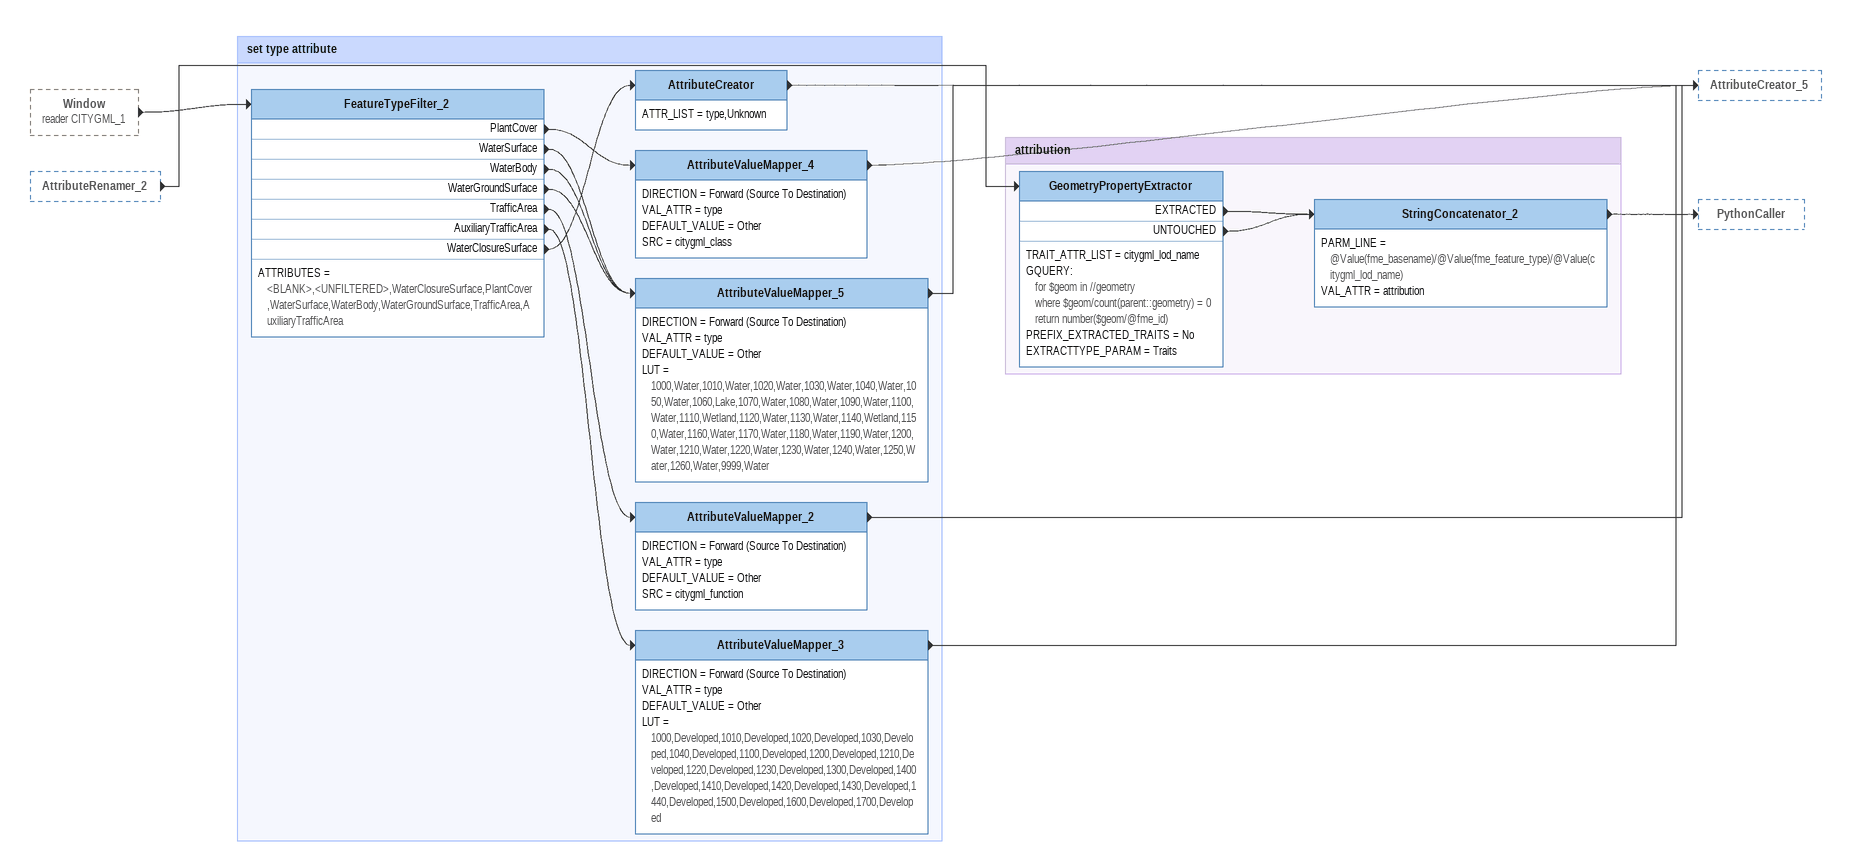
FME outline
Window (reader CITYGML_1) [outside]
    -> FeatureTypeFilter_2
AttributeRenamer_2 [outside]
    -> GeometryPropertyExtractor

Bookmark: set type attribute
FeatureTypeFilter_2
    ATTRIBUTES = <BLANK>,<UNFILTERED>,WaterClosureSurface,PlantCover,WaterSurface,WaterBody,WaterGroundSurface,TrafficArea,AuxiliaryTrafficArea
    PlantCover -> AttributeValueMapper_4
    WaterSurface -> AttributeValueMapper_5
    WaterBody -> AttributeValueMapper_5
    WaterGroundSurface -> AttributeValueMapper_5
    TrafficArea -> AttributeValueMapper_2
    AuxiliaryTrafficArea -> AttributeValueMapper_3
    WaterClosureSurface -> AttributeCreator
AttributeCreator
    ATTR_LIST = type,Unknown
    -> AttributeCreator_5
AttributeValueMapper_4
    DIRECTION = Forward (Source To Destination)
    VAL_ATTR = type
    DEFAULT_VALUE = Other
    SRC = citygml_class
    -> AttributeCreator_5
AttributeValueMapper_5
    DIRECTION = Forward (Source To Destination)
    VAL_ATTR = type
    DEFAULT_VALUE = Other
    LUT = 1000,Water,1010,Water,1020,Water,1030,Water,1040,Water,1050,Water,1060,Lake,1070,Water,1080,Water,1090,Water,1100,Water,1110,Wetland,1120,Water,1130,Water,1140,Wetland,1150,Water,1160,Water,1170,Water,1180,Water,1190,Water,1200,Water,1210,Water,1220,Water,1230,Water,1240,Water,1250,Water,1260,Water,9999,Water
    -> AttributeCreator_5
AttributeValueMapper_2
    DIRECTION = Forward (Source To Destination)
    VAL_ATTR = type
    DEFAULT_VALUE = Other
    SRC = citygml_function
    -> AttributeCreator_5
AttributeValueMapper_3
    DIRECTION = Forward (Source To Destination)
    VAL_ATTR = type
    DEFAULT_VALUE = Other
    LUT = 1000,Developed,1010,Developed,1020,Developed,1030,Developed,1040,Developed,1100,Developed,1200,Developed,1210,Developed,1220,Developed,1230,Developed,1300,Developed,1400,Developed,1410,Developed,1420,Developed,1430,Developed,1440,Developed,1500,Developed,1600,Developed,1700,Developed
    -> AttributeCreator_5

Bookmark: attribution
GeometryPropertyExtractor
    TRAIT_ATTR_LIST = citygml_lod_name
    GQUERY:
      for $geom in //geometry
      where $geom/count(parent::geometry) = 0
      return number($geom/@fme_id)
    PREFIX_EXTRACTED_TRAITS = No
    EXTRACTTYPE_PARAM = Traits
    EXTRACTED -> StringConcatenator_2
    UNTOUCHED -> StringConcatenator_2
StringConcatenator_2
    PARM_LINE = @Value(fme_basename)/@Value(fme_feature_type)/@Value(citygml_lod_name)
    VAL_ATTR = attribution
    -> PythonCaller
